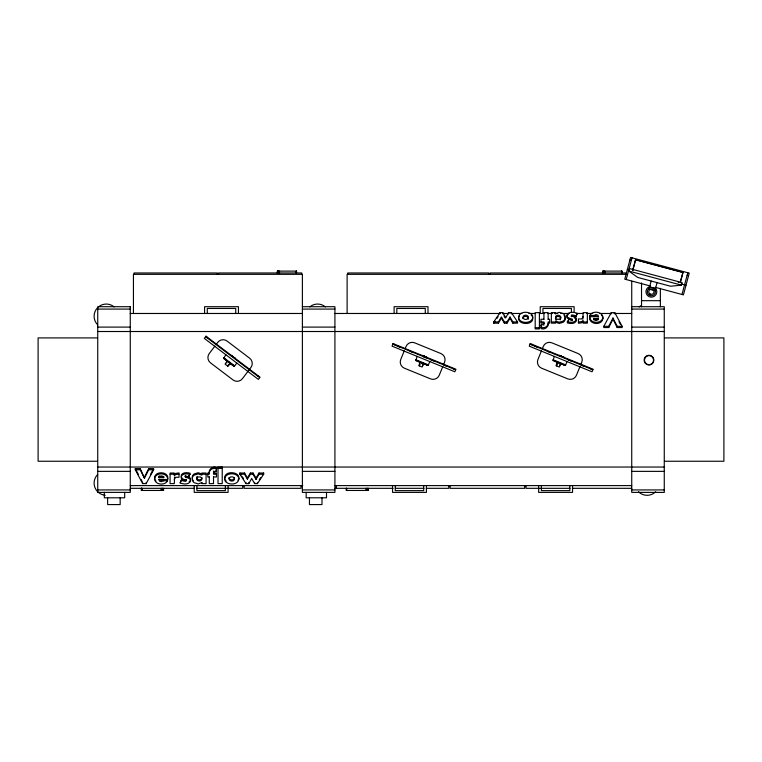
<?xml version="1.0" encoding="UTF-8"?>
<svg xmlns="http://www.w3.org/2000/svg" width="762" height="762" viewBox="0 0 762 762"><rect width="100%" height="100%" fill="white"/><g stroke="black" fill="none" stroke-linecap="round" stroke-linejoin="round"><path stroke-width="1.14" d="M213.512 473.192L214.246 471.354L216.456 471.592L216.456 467.525C212.303 465.839 207.893 469.849 209.293 474.212L207.797 474.212M213.57 471.068L213.512 474.212L216.456 474.212M543.858 325.098L543.925 321.955L540.972 321.955M543.925 322.964L543.182 324.783L540.972 324.545L540.972 328.603C545.106 330.27 549.545 326.327 548.135 321.955L549.631 321.955M209.293 472.964C209.112 469.392 213.484 467.535 216.456 468.706M207.283 338.052L207.359 337.242M174.527 477.107L174.298 483.622L170.088 483.622L170.088 473.031L174.298 473.031L174.298 475.755L175.727 474.564L179.003 474.107M174.298 479.593L175.508 477.279L179.003 477.279L179.003 472.935L175.727 473.392L174.298 474.574M583.13 316.63L581.92 318.926L578.425 318.926L578.425 323.259L581.701 322.802L583.13 321.631M582.901 319.126L583.13 312.649L587.34 312.649L587.34 323.155L583.13 323.155L583.13 320.431L581.701 321.602L578.425 322.059M528.266 319.249C529.219 316.335 524.323 315.287 523.084 317.659L522.884 318.506M688.515 275.815L687.143 275.234M234.544 477.736L234.344 478.593C233.162 480.66 229.238 480.27 228.991 477.736M201.997 477.736L201.797 478.565C200.644 480.565 196.834 480.193 196.586 477.736M555.441 318.506L555.631 317.687C556.984 314.906 562.642 317.125 560.194 319.869M186.328 479.574L185.014 480.298L181.661 479.365L180.137 482.889C183.242 484.261 187.89 484.832 190.205 481.813A4.258 3.372 0 0 0 190.29 479.365C188.481 477.545 180.889 476.05 188.776 476.631L190.195 473.307C187.138 472.059 180.184 472.297 181.289 477.136L181.947 477.86M571.1 316.687L572.414 315.973L575.767 316.897L577.291 313.373C574.186 312.02 569.547 311.448 567.223 314.439A4.258 3.334 0 0 0 567.138 316.859C568.966 318.668 576.52 320.135 568.652 319.564L567.233 322.888C570.1 323.631 574.215 324.212 576.11 321.326L576.139 319.107L574.415 317.878M626.193 279.53L632.022 257.804M628.736 271.015L629.402 268.519L682.181 282.664L681.514 285.159L670.531 286.226L637.708 277.425L628.736 271.015L681.514 285.159M632.603 270.472L635.498 259.671L683.047 272.405L680.437 282.14M632.965 269.862L635.622 259.928M632.927 270.358L633.146 269.519M651.186 281.035L649.005 289.16L653.91 290.474M654.891 290.732L657.063 282.616M678.218 282.492L678.437 281.664M680.18 282.521L682.847 272.577M681.98 294.484L687.81 272.748M417.071 356.368L415.938 360.521L427.549 365.284L428.415 364.988L429.816 361.569M554.269 356.368L553.136 360.521L564.747 365.284L565.623 364.988L567.023 361.569M602.723 318.268C601.075 324.079 589.931 323.564 589.74 317.116M158.982 476.46L163.754 476.46L163.754 477.641L158.982 477.641L159.21 475.85M158.982 477.641C159.496 475.507 163.22 475.498 163.754 477.641M598.446 318.564C597.922 320.678 594.227 320.688 593.674 318.564L598.446 318.564L598.446 319.764M404.279 350.825L400.736 359.502A6.668 6.668 0 0 0 404.393 368.198L430.559 378.876A6.668 6.668 0 0 0 439.255 375.228L442.798 366.541M405.165 348.653L406.051 346.481A6.629 6.629 0 0 1 414.699 342.843L440.941 353.558A6.629 6.629 0 0 1 444.57 362.207L443.684 364.369M417.043 360.998L426.653 364.922M423.053 355.702C419.119 354.435 427.301 357.359 422.948 355.816M420.319 361.874L418.776 365.665L422.148 367.036L423.72 363.493M423.929 356.054L423.243 355.949L424.358 356.406M419.376 365.903L420.148 364.007L419.548 363.769M423.882 356.206L423.32 355.816M423.472 355.883L424.415 356.273M424.234 356.349L423.453 356.025M424.729 356.397L425.053 356.521M425.72 356.959L426.853 357.264M541.477 350.825L537.934 359.502A6.668 6.668 0 0 0 541.591 368.198L567.766 378.876A6.668 6.668 0 0 0 576.463 375.228L580.006 366.541M542.363 348.653L543.249 346.481A6.629 6.629 0 0 1 551.898 342.843L578.139 353.558A6.629 6.629 0 0 1 581.768 362.207L580.892 364.369M554.241 360.998L563.851 364.922M559.279 355.311L561.584 356.416L559.813 355.53M557.527 361.874L555.984 365.665L559.346 367.036L560.899 363.255M556.574 365.903L557.346 364.007L556.755 363.769M561.137 356.054C559.832 355.549 561.87 356.511 561.127 356.073M562.108 356.616L561.842 356.502M562.518 356.797L562.756 356.873M563.194 356.892L564.061 357.264M144.456 477.022L148.704 468.601L153.638 468.601L153.638 469.783L146.18 483.622L142.646 483.622L135.293 469.783L135.293 468.601L140.237 468.601L144.456 478.193L148.704 469.783L148.704 468.601M608.724 327.536L608.724 326.336L612.972 318.011L617.191 326.336L617.191 327.536L622.135 327.536L622.135 326.336L614.782 312.649L611.248 312.649L603.79 326.336L603.79 327.536L608.724 327.536L612.972 319.211L612.972 318.011M167.526 479.584L167.526 480.765C165.23 485.842 154.962 485.032 154.6 479.022C154.791 472.126 167.592 472.154 167.688 479.108M150.438 474.536L153.105 469.592M589.902 315.478C592.684 309.553 604.98 312.068 602.723 319.469C600.789 325.984 588.083 324.221 589.74 316.697L598.57 316.697L597.922 315.125L595.989 314.592L593.979 315.478L589.902 315.478L589.902 316.678M256.013 478.136L253.041 473.031L250.403 473.031L250.403 474.212L247.412 479.174L247.412 477.993L244.573 473.031L239.887 473.031L239.887 474.212L245.993 483.622L248.822 483.622L251.67 478.46L254.641 483.622L257.442 483.622L263.671 474.212L263.671 473.031L258.994 473.031L256.013 478.136L256.013 479.317L258.994 474.212L258.994 473.031M510.016 318.249L512.855 323.155L517.55 323.155L517.55 321.955L511.435 312.649L508.606 312.649L505.758 317.754L502.787 312.649L499.986 312.649L493.757 321.955L493.757 323.155L498.434 323.155L501.415 318.116L504.387 323.155L507.025 323.155L510.016 318.249L510.016 317.049L507.025 321.955L507.025 323.155M498.434 323.155L498.434 321.955L501.415 316.916L504.387 321.955L504.387 323.155M247.412 477.993L250.403 473.031M238.011 480.365C242.973 471.583 223.599 469.468 224.714 478.641A6.001 4.753 0 0 0 225.019 479.536M519.417 315.906C514.502 324.622 533.791 326.688 532.714 317.611A6.001 4.696 0 0 0 532.409 316.725M180.137 482.889L181.661 479.365M575.767 316.897L577.291 313.373M225.847 354.73L223.676 358.454L233.658 366.065L234.582 365.998L236.82 363.055M259.309 479.622L260.556 477.736M262.423 474.917L263.671 473.031M493.757 323.155L495.005 321.297M496.872 318.506L498.119 316.64M567.709 322.174L568.652 319.564M196.748 477.002L197.234 476.355M214.932 346.072L209.264 353.539A6.668 6.668 0 0 0 210.541 362.883L233.058 379.971A6.668 6.668 0 0 0 242.402 378.695L250.908 367.494A6.629 6.629 0 0 0 249.631 358.197L227.057 341.062A6.629 6.629 0 0 0 217.761 342.338L216.341 344.205M225.609 359.959L225.523 359.35M226.181 360.388L233.153 365.141M231.515 355.435C235.325 358.531 229.676 354.073 231.81 355.835M227.343 360.998L225.095 364.15L227.99 366.36L230.562 363.169M231.8 355.654L231.315 355.454M232.658 356.311L232.01 355.806M232.077 356.045L232.629 356.283M233.953 357.454L233.905 357.245M227.476 365.97L228.714 364.341M234.363 357.578L235.067 358.14M232.896 365.484L224.752 359.026M159.02 479.288L161.439 480.479L163.449 479.584L163.449 480.765L161.439 481.66L159.506 481.127L158.867 479.536L167.688 479.536C169.793 470.373 152.105 470.706 154.943 479.593M189.186 481.727L189.776 481.213M201.863 482.575L198.206 483.927L194.262 482.717A5.886 4.658 0 0 1 192.338 480.041L192.338 477.764A5.867 4.639 0 0 1 194.32 475.059L198.168 473.916L201.863 475.136L201.863 473.031L206.083 473.031L206.083 483.622L201.863 483.622L201.863 482.441M567.652 315.068L568.242 314.563M555.565 313.687L559.222 312.353L563.166 313.544A5.886 4.601 0 0 1 565.09 316.192L565.09 318.44A5.867 4.591 0 0 1 563.108 321.116L559.26 322.25L555.565 321.04L555.565 323.155L551.355 323.155L551.355 312.649L555.565 312.649L555.565 313.849M453.628 369.056L454.285 368.579M590.826 369.056L591.493 368.579M257.88 376.447L258.642 376.161M626.326 272.967L490.109 272.967L490.109 274.33M626.993 274.33L347.12 274.33L347.12 313.477M641.528 300.685L660.368 300.685M302.39 306.705L334.918 306.705L334.918 492.385L302.39 492.385L302.39 274.33L133.436 274.33L133.436 313.477M631.736 306.705L664.264 306.705L664.264 492.423L631.736 492.385L631.736 281.264M97.736 309.077L130.264 309.077M302.39 309.077L334.918 309.077M631.736 309.077L664.264 309.077M130.264 313.477L302.39 313.477M334.918 313.477L500.548 313.477M502.91 313.477L508.826 313.477M511.188 313.477L521.827 313.477M528.914 313.477L534.829 313.477M539.553 313.477L544.278 313.477M547.821 313.477L552.555 313.477M554.688 313.477L557.584 313.477M560.822 313.477L569.1 313.477M576.186 313.477L583.282 313.477M586.826 313.477L592.741 313.477M599.827 313.477L611.648 313.477M614.01 313.477L631.736 313.477M543.925 319.249L540.972 319.249L540.972 323.155L543.925 323.155M548.135 319.249L549.631 319.249L549.631 323.155L548.135 323.155C548.326 326.736 543.935 328.555 540.972 327.403M597.494 319.764L593.674 319.764L593.674 318.564M493.757 321.955L498.434 321.955M504.387 321.955L507.025 321.955M510.016 317.049L512.855 321.955L517.55 321.955M551.355 321.955L555.565 321.955M583.13 321.955L587.34 321.955M603.79 326.336L608.724 326.336M617.191 326.336L622.135 326.336M97.736 327.098L130.264 327.098M302.39 327.098L334.918 327.098M631.736 327.098L664.264 327.098M535.2 327.717L539.41 327.717M97.736 331.508L664.264 331.508M97.546 337.909L38.1 337.909L38.1 461.248L97.546 461.248M664.454 337.909L723.9 337.909L723.9 461.248L664.454 461.248M97.736 467.039L664.264 467.039M218.018 468.392L222.228 468.392M135.293 469.783L140.237 469.783L144.456 478.193M148.704 469.783L153.638 469.783M97.736 471.364L130.264 471.364M302.39 471.364L334.918 471.364M631.736 471.364L664.264 471.364M209.293 473.031L207.797 473.031L207.797 476.945L209.293 476.945M213.512 473.031L216.456 473.031L216.456 476.945L213.512 476.945M170.088 474.212L174.298 474.212M201.863 474.212L206.083 474.212M239.887 474.212L244.573 474.212L247.412 479.174M250.403 474.212L253.041 474.212L256.013 479.317M258.994 474.212L263.671 474.212M163.449 480.765L167.526 480.765M130.264 485.604L302.79 485.604M334.918 485.604L631.736 485.604M130.264 488.318L194.205 488.318M196.577 488.318L242.754 488.318L242.754 485.604M334.918 488.318L393.116 488.318M395.402 488.318L423.901 488.318M426.234 488.318L448.77 488.318L448.77 485.604M569.966 488.318L526.018 488.318L526.018 485.604M572.348 488.318L631.736 488.318M97.736 489.928L130.264 489.928M302.39 489.928L334.918 489.928M631.736 489.928L664.264 489.928M567.233 321.688C570.1 322.431 574.215 323.012 576.11 320.126L576.139 317.906C572.024 316.43 567.842 313.649 575.767 315.697M190.195 474.488C187.138 473.231 180.184 473.478 181.289 478.307C185.395 479.793 189.605 482.622 181.661 480.536M635.47 259.766L683.019 272.51M629.926 259.909L631.355 260.29M627.345 269.529L628.774 269.91M681.152 283.94L685.99 285.245M650.281 285.988L624.764 279.149L630.593 257.423L689.229 273.129L683.419 294.865L655.206 287.303M649.634 286.836L655.511 288.407M540.972 325.745L541.772 326.022M215.665 470.135L216.456 470.421M426.806 357.397L426.387 357.064M426.406 357.216L426.025 356.911M560.956 356.006L560.47 355.949M422.358 355.578L422.843 355.787M530.076 344.138L592.865 369.76M534.2 345.938L537.467 347.272M547.259 351.272L550.535 352.606M567.776 359.645L571.062 360.988M580.92 365.008L584.206 366.351M552.907 359.702L565.661 364.903M554.317 360.797L563.937 364.722M559.527 364.903L560.127 365.141M392.868 344.138L455.666 369.76M397.002 345.938L400.269 347.272M410.061 351.272L413.337 352.606M422.91 356.511L426.406 357.94M430.578 359.645L433.864 360.988M443.722 365.008L447.008 366.351M415.709 359.702L428.463 364.903M417.119 360.797L426.739 364.722M422.329 364.903L422.92 365.141M425.872 356.854L425.377 356.664M572.167 319.354L572.167 320.554L567.138 318.059A4.258 3.334 0 0 1 567.223 315.639M555.565 322.24L559.26 323.45L563.108 322.316A5.867 4.591 0 0 0 565.09 319.64L565.09 317.392M233.62 357.216L233.429 357.073M234.505 357.692L234.772 357.892M201.863 473.954L198.168 472.735L194.32 473.888A5.867 4.639 0 0 0 192.338 476.593L192.338 478.86M205.635 336.661L259.661 377.666M223.676 357.607L234.639 365.931M226.333 362.522L226.847 362.912M601.447 315.22L602.056 315.916M555.631 319.316L556.231 319.992M155.372 480.365L155.981 481.06M598.408 316.973L595.989 315.792L593.979 316.678L593.979 315.478M239.887 473.031L241.106 474.917M242.326 476.802L243.545 478.679M503.977 315.897L505.168 317.935M618.982 321.669L620.563 324.602M135.293 468.601L138.446 474.536M141.075 479.479L142.123 481.46M612.972 319.211L617.191 327.536M602.485 316.668L602.828 318.402M531.886 344.253L532.019 345.053M394.687 344.253L394.821 345.053M660.368 288.341L660.368 306.772M641.528 282.921L641.528 306.772M621.963 272.967L621.963 271.11L602.656 271.11L602.656 272.967M621.897 271.11L621.897 272.967M621.763 271.11L621.763 272.967M621.592 271.11L621.592 272.967M614.782 312.649L614.782 313.849M611.248 312.649L611.248 313.849M604.866 271.11L604.866 272.967M604.142 271.11L604.142 272.967M603.733 271.11L603.733 272.967M603.199 271.11L603.199 272.967M602.904 271.11L603.028 272.967M574.119 312.353L574.119 306.705L540.229 306.705L540.229 313.477M572.548 485.604L572.548 492.385L538.658 492.385L538.658 485.604M572.033 319.068L572.033 320.269M571.405 312.477L571.405 308.458L542.944 308.458L542.944 313.477M569.833 485.604L569.833 490.633L541.372 490.633L541.372 485.604M548.135 319.345L548.135 312.649L543.925 312.649L543.925 319.345M524.666 485.604L524.666 488.318L450.123 488.318L450.123 485.604M512.855 321.955L512.855 323.155M511.435 312.649L511.435 313.849M508.606 312.649L508.606 313.849M502.787 312.649L502.787 313.849M499.986 312.649L499.986 313.849M488.747 274.33L488.747 272.967L347.796 272.967L347.796 274.33M427.996 313.477L427.996 306.705L394.116 306.705L394.116 313.477M426.425 485.604L426.425 492.385L392.544 492.385L392.544 485.604M425.282 313.477L425.282 308.458L396.821 308.458L396.821 313.477M423.71 485.604L423.71 490.633L395.249 490.633L395.249 485.604M368.437 488.318L368.437 490.452L346.243 490.452L346.319 488.318M367.817 488.318L367.77 490.452M367.198 488.318L367.198 490.452M366.732 488.318L366.732 490.452M365.903 488.318L365.903 490.452M346.662 488.318L346.7 490.452M346.472 488.318L346.472 490.452M336.271 485.604L336.271 488.318M326.498 492.385L326.498 497.805L306.162 497.805L306.162 492.385M321.993 497.805L321.993 504.577L309.448 504.577L309.448 497.805M301.762 274.33L301.762 272.967L218.542 272.967L218.542 274.33M301.038 485.604L301.038 488.318L244.107 488.318L244.107 485.604M296.513 272.967L296.589 271.11L277.282 271.11L277.282 272.967M296.38 271.11L296.38 272.967M296.218 271.11L296.218 272.967M279.483 271.11L279.483 272.967M278.768 271.11L278.768 272.967M278.359 271.11L278.359 272.967M277.825 271.11L277.825 272.967M277.654 271.11L277.654 272.967M277.53 271.11L277.53 272.967M257.442 482.441L257.442 483.622M254.641 482.441L254.641 483.622M253.041 473.031L253.041 474.212M248.822 482.441L248.822 483.622M245.993 482.441L245.993 483.622M244.573 473.031L244.573 474.212M238.449 313.477L238.449 306.705L204.568 306.705L204.568 313.477M235.744 313.477L235.744 308.458L207.283 308.458L207.283 313.477M228.086 485.604L228.086 492.385L194.205 492.385L194.205 485.604M225.371 485.604L225.371 490.633L196.91 490.633L196.91 485.604M217.284 274.33L217.284 272.967L134.064 272.967L134.064 274.33M213.512 476.888L213.512 483.622L209.293 483.622L209.293 476.888M188.776 475.459L188.776 476.631M186.214 479.241L186.214 480.422M185.395 477.126L185.395 475.955L188.557 476.802L190.29 478.184A4.258 3.372 0 0 1 190.205 480.632M185.261 475.669L185.261 476.841M163.563 488.318L163.563 490.452L141.37 490.452L141.37 488.318M162.897 488.318L162.944 490.452M162.325 488.318L162.325 490.452M161.858 488.318L161.858 490.452M161.03 488.318L161.03 490.452M146.18 482.441L146.18 483.622M142.646 482.441L142.646 483.622M142.008 488.318L142.008 490.452M141.789 488.318L141.789 490.452M141.608 488.318L141.608 490.452M141.446 488.318L141.446 490.452M140.237 468.601L140.237 469.783M124.673 492.385L124.673 497.805L104.337 497.805L104.337 492.385M120.167 497.805L120.167 504.577L107.633 504.577L107.633 497.805M105.232 495.271A12.202 12.202 0 0 1 97.669 474.497M655.711 491.747A12.202 12.202 0 0 1 638.461 491.747M97.669 324.86A12.202 12.202 0 0 1 97.669 307.61M98.45 306.895A12.202 12.202 0 0 1 114.138 306.895M309.763 306.895A12.202 12.202 0 0 1 325.45 306.895M639.251 306.895A12.202 12.202 0 0 1 640.994 305.676M223.809 358.588A1.353 0.953 -52.8 0 1 223.628 358.378M233.905 366.179A1.353 0.953 -52.8 0 1 233.658 366.065M655.215 287.874A5.429 5.429 0 0 1 654.491 296.161A5.429 5.429 0 0 1 646.452 294.008A5.429 5.429 0 0 1 649.967 286.464M416.09 360.617A1.353 0.953 -67.8 0 1 415.862 360.464M427.815 365.341A1.353 0.953 -67.8 0 1 427.549 365.284M553.298 360.617A1.353 0.953 -67.8 0 1 553.069 360.464M565.013 365.341A1.353 0.953 -67.8 0 1 564.747 365.284M564.061 315.506A5.886 4.601 0 0 1 564.709 316.392M531.19 315.182A6.001 4.696 0 0 1 531.895 315.916M193.367 480.765A5.886 4.658 0 0 1 192.719 479.87M226.238 481.098A6.001 4.753 0 0 1 225.533 480.355M238.925 478.917C238.335 484.632 230 485.242 226.238 482.27A6.001 4.753 0 0 1 224.714 479.812C223.895 472.221 238.287 471.659 238.925 478.917M518.608 316.373C517.665 324.364 533.6 324.364 532.714 316.421A6.001 4.696 0 0 0 531.19 313.982C527.523 311.277 520.332 311.496 518.608 316.373M196.748 478.184C195.815 481.032 200.587 482.079 201.797 479.746L201.797 478.098L200.33 476.945L198.149 476.974L196.748 478.184M229.162 478.165C228.2 481.089 233.105 482.184 234.344 479.774L234.344 478.069L232.839 476.888L230.591 476.917L229.162 478.165M528.437 317.306C528.161 319.802 524.275 320.164 523.094 318.145L523.084 316.459C524.266 314.42 528.171 314.792 528.437 317.306M560.842 317.306C560.575 319.745 556.793 320.088 555.631 318.116L555.631 316.487C556.793 314.515 560.575 314.868 560.842 317.306M393.087 343.605L392.049 346.158L454.838 371.78L455.886 369.227L393.087 343.605M530.295 343.605L529.247 346.158L592.045 371.78L593.084 369.227L530.295 343.605M205.988 336.204L204.321 338.395L258.347 379.4L260.013 377.2L205.988 336.204M130.264 306.705L97.736 306.705L97.736 492.385L130.264 492.385L130.264 306.667M539.41 312.649L535.2 312.649L535.2 328.908L539.41 328.908L539.41 312.649M222.228 467.211L218.018 467.211L218.018 483.622L222.228 483.622L222.228 467.211M650.062 293.989A2.629 2.629 0 0 0 654.006 291.713A2.629 2.629 0 0 0 650.062 289.436A2.629 2.629 0 0 0 650.062 293.989M649.338 295.237A4.067 4.067 0 0 0 655.444 291.713A4.067 4.067 0 0 0 649.338 288.188A4.067 4.067 0 0 0 649.338 295.237M645.785 363.35A4.543 4.543 0 0 0 653.396 361.312A4.543 4.543 0 0 0 647.824 355.749A4.543 4.543 0 0 0 645.785 363.35M646.557 364.36A4.877 4.877 0 0 0 653.882 360.14A4.877 4.877 0 0 0 646.557 355.911A4.877 4.877 0 0 0 646.557 364.36"/></g></svg>
